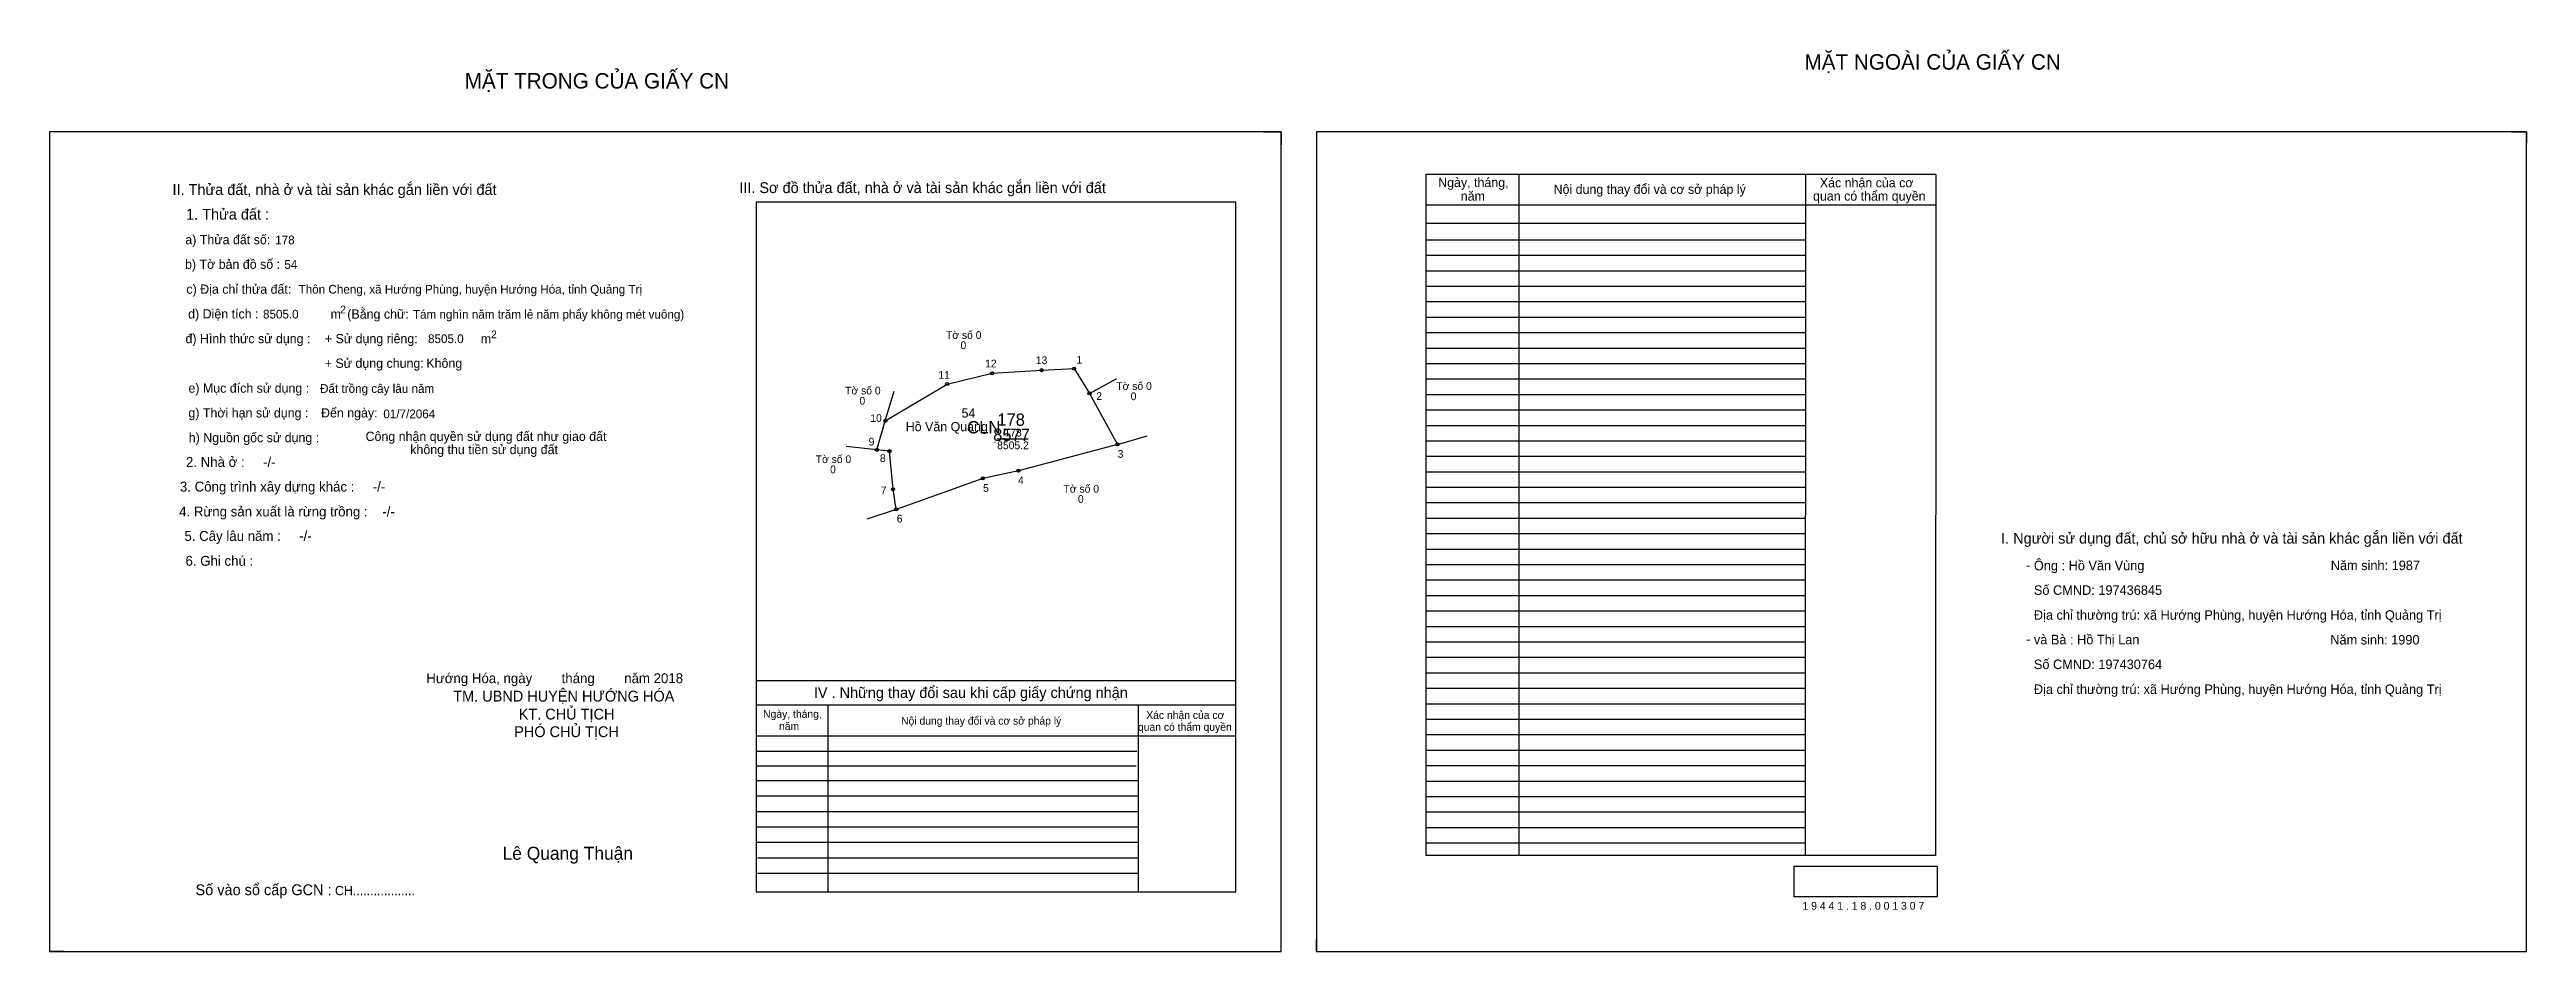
# Model space of a CAD drawing. Extents: x 530271 to 533782, y 1847794 to 1848417.
# Drawn here: x 532181 to 533782, y 1847834 to 1848417 of the extents above.
import ezdxf

# ---------------------------------------------------------------- set-up
doc = ezdxf.new("R2010")
doc.units = 0
for name, color, linetype in [('Default', 7, 'Continuous'), ('Level 10', 7, 'Continuous'), ('Level 11', 7, 'Continuous'), ('Level 13', 7, 'Continuous'), ('Level 2', 7, 'Continuous'), ('Level 27', 7, 'Continuous'), ('Level 3', 7, 'Continuous'), ('Level 36', 7, 'Continuous'), ('Level 4', 7, 'Continuous'), ('Level 5', 7, 'Continuous'), ('Level 55', 7, 'Continuous'), ('Level 6', 7, 'Continuous'), ('Level 7', 7, 'Continuous'), ('Level 8', 7, 'Continuous'), ('Level 9', 7, 'Continuous')]:
    doc.layers.add(name, color=color, linetype=linetype)

msp = doc.modelspace()

# ---------------------------------------------------------------- linework, layer by layer
at = {"layer": 'Level 10'}
for p, q in [((532965.5, 1848364.1), (532976.9, 1848364.1)), ((532976.9, 1848364.1), (532976.9, 1848355.7)), ((533772.3, 1848364.1), (533781.9, 1848364.1)), ((533781.9, 1848364.1), (533781.9, 1848356.7)), ((532721, 1848177.2), (532761, 1848201)), ((532180.7, 1847841.9), (532180.7, 1847834.1)), ((532189.9, 1847834.1), (532180.7, 1847834.1)), ((532999.7, 1847834.1), (532999.7, 1847841.9)), ((532999.7, 1847834.1), (533006.7, 1847834.1))]:
    msp.add_line(p, q, dxfattribs=at)
for points in [[(532180.7, 1847834.1), (532976.9, 1847834.1), (532976.9, 1848364.1), (532180.7, 1848364.1)], [(532999.7, 1847834.1), (533781.9, 1847834.1), (533781.9, 1848364.1), (532999.7, 1848364.1)], [(532715.5, 1848158.5), (532721, 1848177.2), (532761, 1848201), (532790, 1848208), (532822, 1848210), (532843, 1848211), (532853, 1848195), (532871, 1848162), (532807, 1848145), (532784, 1848140), (532728, 1848120), (532726, 1848133), (532723.7, 1848157.6)]]:
    msp.add_lwpolyline(points, close=True, dxfattribs=at)
at = {"layer": 'Level 11'}
for centre in [(532761, 1848201), (532790, 1848208), (532822, 1848210), (532843, 1848211), (532853, 1848195), (532721, 1848177.2), (532715.5, 1848158.5), (532715.5, 1848158.5), (532723.7, 1848157.6), (532871, 1848162), (532784, 1848140), (532807, 1848145), (532726, 1848133), (532728, 1848120)]:
    msp.add_circle(centre, 1, dxfattribs=at)
at = {"layer": 'Level 27'}
for p, q in [((532853, 1848195), (532870.6, 1848204.5)), ((532721, 1848177.2), (532726.7, 1848196.4)), ((532715.5, 1848158.5), (532695.6, 1848160.6)), ((532871, 1848162), (532890.2, 1848167.6)), ((532728, 1848120), (532709, 1848113.6))]:
    msp.add_line(p, q, dxfattribs=at)
at = {"layer": 'Level 6'}
msp.add_lwpolyline([(533308.6, 1847889.2), (533401, 1847889.2), (533401, 1847869.4), (533308.6, 1847869.4)], close=True, dxfattribs=at)
at = {"layer": 'Level 7'}
for p, q in [((533315.7, 1848294.1), (533070.5, 1848294.1)), ((533315.7, 1848284.1), (533070.5, 1848284.1)), ((533315.7, 1848274.1), (533070.5, 1848274.1)), ((533315.7, 1848264.1), (533070.5, 1848264.1)), ((533315.7, 1848254.1), (533070.5, 1848254.1)), ((533315.7, 1848244.1), (533070.5, 1848244.1)), ((533315.7, 1848234.1), (533070.5, 1848234.1)), ((533315.7, 1848224.1), (533070.5, 1848224.1)), ((533315.7, 1848214.1), (533070.5, 1848214.1)), ((533315.7, 1848204.1), (533070.5, 1848204.1)), ((533315.7, 1848194.1), (533070.5, 1848194.1)), ((533315.7, 1848184.1), (533070.5, 1848184.1)), ((533315.7, 1848174.1), (533070.5, 1848174.1)), ((533315.7, 1848164.1), (533070.5, 1848164.1)), ((533315.7, 1848154.1), (533070.5, 1848154.1)), ((533315.7, 1848144.1), (533070.5, 1848144.1)), ((533315.7, 1848134.1), (533070.5, 1848134.1)), ((533315.7, 1848124.1), (533070.5, 1848124.1)), ((533315.7, 1848114.1), (533070.5, 1848114.1)), ((533315.7, 1848104.1), (533070.5, 1848104.1)), ((533315.7, 1848094.1), (533070.5, 1848094.1)), ((533315.7, 1848084.1), (533070.5, 1848084.1)), ((533315.7, 1848074.1), (533070.5, 1848074.1)), ((533315.7, 1848064.1), (533070.5, 1848064.1)), ((533315.7, 1848054.1), (533070.5, 1848054.1)), ((533315.7, 1848044.1), (533070.5, 1848044.1)), ((533315.7, 1848034.1), (533070.5, 1848034.1)), ((533315.7, 1848024.1), (533070.5, 1848024.1)), ((533315.7, 1848014.1), (533070.5, 1848014.1)), ((533315.7, 1848004.1), (533070.5, 1848004.1)), ((533315.7, 1847994.1), (533070.5, 1847994.1)), ((533315.7, 1847984.1), (533070.5, 1847984.1)), ((532883.6, 1847963.4), (532637.5, 1847963.4)), ((533315.7, 1847974.1), (533070.5, 1847974.1)), ((533315.7, 1847964.1), (533070.5, 1847964.1)), ((532883.2, 1847953.9), (532637.5, 1847953.9)), ((533315.7, 1847954.1), (533070.5, 1847954.1)), ((532884.5, 1847944.5), (532637.5, 1847944.5)), ((532884.5, 1847934.5), (532637.5, 1847934.5)), ((533315.7, 1847944.1), (533070.5, 1847944.1)), ((533315.7, 1847934.1), (533070.5, 1847934.1)), ((532884.5, 1847924.5), (532637.5, 1847924.5)), ((532884.5, 1847914.5), (532637.5, 1847914.5)), ((533315.7, 1847924.1), (533070.5, 1847924.1)), ((533315.7, 1847914.1), (533070.5, 1847914.1)), ((532884.5, 1847904.5), (532637.5, 1847904.5)), ((533315.7, 1847904.1), (533070.5, 1847904.1)), ((532884.5, 1847894.5), (532638.3, 1847894.5)), ((532884.5, 1847884.5), (532638.3, 1847884.5))]:
    msp.add_line(p, q, dxfattribs=at)
at = {"layer": 'Level 8'}
for p, q in [((533400.1, 1848336.6), (533070.5, 1848336.6)), ((533070.5, 1848336.6), (533070.5, 1847896.1)), ((533130.5, 1848336.6), (533130.5, 1847896.1)), ((533315.8, 1848336.4), (533315.7, 1847896.1)), ((533400.1, 1848336.6), (533399.9, 1847896.1)), ((532947.5, 1848318.7), (532637.5, 1848318.7)), ((532637.5, 1848318.7), (532637.5, 1847872.7)), ((532947.5, 1847872.7), (532947.5, 1848318.7)), ((533400.1, 1848316.6), (533070.5, 1848316.6)), ((533315.7, 1848304.8), (533070.5, 1848304.8)), ((532947.5, 1848009.1), (532637.5, 1848009.1)), ((532947.5, 1847993.4), (532637.5, 1847993.4)), ((532683.8, 1847993.4), (532683.8, 1847872.7)), ((532884.5, 1847993.4), (532884.5, 1847872.7)), ((532947.5, 1847973.4), (532637.5, 1847973.4)), ((533399.9, 1847896.1), (533070.5, 1847896.1)), ((532637.5, 1847872.7), (532947.5, 1847872.7))]:
    msp.add_line(p, q, dxfattribs=at)
at = {"layer": 'Level 9'}
msp.add_line((532793.3, 1848165.5), (532813.3, 1848165.5), dxfattribs=at)

# ---------------------------------------------------------------- texts
at = {"layer": 'Default'}
for s, p in [('e) Mục đích sử dụng :', (532270.5, 1848195.4)), ('g) Thời hạn sử dụng :', (532270.5, 1848179.4)), ('Đến ngày:', (532356.2, 1848179.4)), ('h) Nguồn gốc sử dụng :', (532270.7, 1848163.4)), ('Công nhận quyền sử dụng đất như giao đất', (532385, 1848164.2)), ('không thu tiền sử dụng đất', (532413.9, 1848155.7))]:
    msp.add_text(s, height=6, dxfattribs=at).set_placement(p)
at = {"layer": 'Level 13'}
for s, p in [('178', (532798, 1848167.1)), ('.', (532790.8, 1848163)), ('8505.2', (532793.3, 1848158.9))]:
    msp.add_text(s, height=5, dxfattribs=at).set_placement(p)
at = {"layer": 'Level 2'}
msp.add_text('Hồ Văn Quang', height=6, dxfattribs=at).set_placement((532734.2, 1848170.5))
at = {"layer": 'Level 3'}
msp.add_text('CLN ', height=8, dxfattribs=at).set_placement((532774, 1848169.1))
at = {"layer": 'Level 36'}
for s, p in [('Tờ số 0', (532760.2, 1848230.2)), ('0', (532769.6, 1848223.6)), ('Tờ số 0', (532870.3, 1848197.2)), ('Tờ số 0', (532695, 1848194.3)), ('0', (532704.3, 1848187.7)), ('0', (532879.6, 1848190.6)), ('Tờ số 0', (532676, 1848149.9)), ('0', (532685.3, 1848143.3)), ('Tờ số 0', (532836.2, 1848130.8)), ('0', (532845.5, 1848124.2))]:
    msp.add_text(s, height=5, dxfattribs=at).set_placement(p)
at = {"layer": 'Level 4'}
msp.add_text('178', height=8, dxfattribs=at).set_placement((532793.4, 1848174))
at = {"layer": 'Level 5'}
msp.add_text('8577', height=8, dxfattribs=at).set_placement((532790.7, 1848164.2))
at = {"layer": 'Level 55'}
for s, height, p in [('11', 0.8, (532760.5, 1848201)), ('12', 0.8, (532789.4, 1848208)), ('0', 0.22, (532789.9, 1848207.8)), ('0', 0.22, (532789.9, 1848207.8)), ('13', 0.8, (532821.5, 1848210)), ('0', 0.22, (532821.9, 1848209.8)), ('0', 0.22, (532821.9, 1848209.8)), ('1', 0.8, (532842.8, 1848211)), ('0', 0.22, (532842.9, 1848210.8)), ('0', 0.22, (532842.9, 1848210.8)), ('0', 0.22, (532760.9, 1848200.8)), ('0', 0.22, (532760.9, 1848200.8)), ('2', 0.8, (532852.7, 1848195)), ('0', 0.22, (532852.9, 1848194.8)), ('0', 0.22, (532852.9, 1848194.8)), ('0', 0.22, (532852.9, 1848194.8)), ('0', 0.22, (532852.9, 1848194.8)), ('10', 0.8, (532720.4, 1848177.2)), ('0', 0.22, (532720.9, 1848177)), ('0', 0.22, (532720.9, 1848177)), ('0', 0.22, (532720.9, 1848177)), ('9', 0.8, (532715.2, 1848158.5)), ('0', 0.22, (532715.4, 1848158.2)), ('0', 0.22, (532715.4, 1848158.2)), ('8', 0.8, (532723.4, 1848157.6)), ('0', 0.22, (532723.6, 1848157.4)), ('3', 0.8, (532870.8, 1848162)), ('0', 0.22, (532870.9, 1848161.8)), ('0', 0.22, (532870.9, 1848161.8)), ('0', 0.22, (532870.9, 1848161.8)), ('5', 0.8, (532783.7, 1848140)), ('0', 0.22, (532783.9, 1848139.8)), ('4', 0.8, (532806.7, 1848145)), ('0', 0.22, (532806.9, 1848144.8)), ('7', 0.8, (532725.7, 1848133)), ('0', 0.22, (532725.9, 1848132.8)), ('6', 0.8, (532727.7, 1848120)), ('0', 0.22, (532727.9, 1848119.8)), ('0', 0.22, (532727.9, 1848119.8))]:
    msp.add_text(s, height=height, dxfattribs=at).set_placement(p)
at = {"layer": 'Level 6'}
for s, height, p in [('178', 5.63, (532326.6, 1848291.4)), ('54', 5.63, (532332.5, 1848275.5)), ('Thôn Cheng, xã Hướng Phùng, huyện Hướng Hóa, tỉnh Quảng Trị', 5.64, (532341.7, 1848259.5)), ('Tám nghìn năm trăm lẻ năm phẩy không mét vuông)', 5.632, (532415.6, 1848243.3)), ('8505.0', 5.63, (532318.7, 1848243.4)), ('8505.0', 5.63, (532425.4, 1848227.5)), ('Đất trồng cây lâu năm', 5.64, (532355.6, 1848195.3)), ('01/7/2064', 5.64, (532396.5, 1848178.9)), ('Ông : Hồ Văn Vùng', 6.16, (533463.5, 1848080.6)), ('Năm sinh: 1987', 6.16, (533655.4, 1848080.7)), ('Số CMND: 197436845', 6.16, (533463.5, 1848064.7)), ('Địa chỉ thường trú: xã Hướng Phùng, huyện Hướng Hóa, tỉnh Quảng Trị', 6.16, (533463.5, 1848048.6)), ('và Bà : Hồ Thị Lan', 6.16, (533463.5, 1848032.7)), ('Năm sinh: 1990', 6.16, (533655.1, 1848032.6)), ('Số CMND: 197430764', 6.16, (533463.5, 1848016.7)), ('Địa chỉ thường trú: xã Hướng Phùng, huyện Hướng Hóa, tỉnh Quảng Trị', 6.16, (533463.5, 1848000.6)), ('1 9 4 4 1 . 1 8 . 0 0 1 3 0 7', 5.04, (533313.9, 1847861.1))]:
    msp.add_text(s, height=height, dxfattribs=at).set_placement(p)
at = {"layer": 'Level 7'}
for s, height, p in [('MẶT NGOÀI CỦA GIẤY CN', 10, (533315.2, 1848404.3)), ('MẶT TRONG CỦA GIẤY CN', 10, (532449.1, 1848392.1)), ('II. Thửa đất, nhà ở và tài sản khác gắn liền với đất', 7, (532260.2, 1848323.3)), ('III. Sơ đồ thửa đất, nhà ở và tài sản khác gắn liền với đất', 7, (532626.6, 1848324.5)), ('Ngày, tháng,', 6, (533078.4, 1848328.4)), ('Nội dung thay đổi và cơ sở pháp lý', 6, (533153, 1848324)), ('Xác nhận của cơ', 6, (533325.1, 1848328.2)), ('1. Thửa đất :', 7, (532269, 1848307.3)), ('năm', 6, (533093, 1848319.6)), (' quan có thẩm quyền', 6, (533318.5, 1848319.6)), ('a) Thửa đất số:', 6, (532268.5, 1848291.4)), ('b) Tờ bản đồ số :', 6, (532268.3, 1848275.5)), ('c) Địa chỉ thửa đất:', 6, (532269.2, 1848259.4)), ('d) Diện tích :', 6, (532270.3, 1848243.4)), ('2', 5, (532368.6, 1848246.7)), ('(Bằng chữ:', 6, (532373.2, 1848243.3)), ('đ) Hình thức sử dụng :', 6, (532268.6, 1848227.4)), ('+ Sử dụng riêng:', 6, (532358.7, 1848227.4)), ('m', 6, (532362.4, 1848243.3)), ('2', 5, (532466.1, 1848230.6)), ('+ Sử dụng chung:', 6, (532358.6, 1848211.5)), ('Không', 6, (532424.3, 1848211.5)), ('m', 6, (532459.5, 1848227.3)), ('54', 6, (532770.3, 1848179.3)), ('2. Nhà ở :     -/-', 6.4, (532268.9, 1848147.4)), ('3. Công trình xây dựng khác :     -/-', 6.4, (532265, 1848131.5)), ('4. Rừng sản xuất là rừng trồng :    -/-', 6.4, (532264.5, 1848115.4)), ('5. Cây lâu năm :     -/-', 6.4, (532267.9, 1848099.6)), ('I. Người sử dụng đất, chủ sở hữu nhà ở và tài sản khác gắn liền với đất', 7, (533442.3, 1848097.8)), ('6. Ghi chú :', 6.4, (532268.6, 1848083.5)), ('-', 6.4, (533458.4, 1848080.8)), ('-', 6.4, (533458.5, 1848032.9)), ('Hướng Hóa, ngày        tháng        năm 2018', 6.4, (532424.3, 1848007.6)), ('TM. UBND HUYỆN HƯỚNG HÓA', 7, (532441.7, 1847995.7)), ('KT. CHỦ TỊCH', 7, (532484, 1847984.1)), ('IV . Những thay đổi sau khi cấp giấy chứng nhận', 7, (532674.8, 1847998)), ('PHÓ CHỦ TỊCH', 7, (532481.1, 1847972.7)), ('Ngày, tháng,', 5, (532642, 1847985.2)), ('năm', 5, (532652.3, 1847977.3)), ('Nội dung thay đổi và cơ sở pháp lý', 5, (532731.2, 1847980.8)), (' quan có thẩm quyền', 5, (532882.5, 1847976.8)), ('Xác nhận của cơ', 5, (532889.7, 1847984.5)), ('Lê Quang Thuận', 8.4, (532473.6, 1847893.4)), ('Số vào sổ cấp GCN :', 7, (532275.1, 1847870.5)), ('CH..................', 6, (532365.2, 1847870.5))]:
    msp.add_text(s, height=height, dxfattribs=at).set_placement(p)
at = {"layer": 'Level 9'}
for s, p in [('13', (532818.3, 1848213.9)), ('1', (532844.6, 1848214.2)), ('11', (532755.3, 1848204.4)), ('12', (532785.5, 1848211.8)), ('2', (532857.4, 1848190.7)), ('10', (532711.3, 1848176.5)), ('9', (532710.2, 1848161.3)), ('8', (532717.5, 1848150.6)), ('3', (532871.2, 1848153.3)), ('4', (532806.8, 1848136.3)), ('7', (532718, 1848129.7)), ('5', (532784.2, 1848131.3)), ('6', (532728.4, 1848111.5))]:
    msp.add_text(s, height=5, dxfattribs=at).set_placement(p)

doc.saveas('drawing.dxf')
